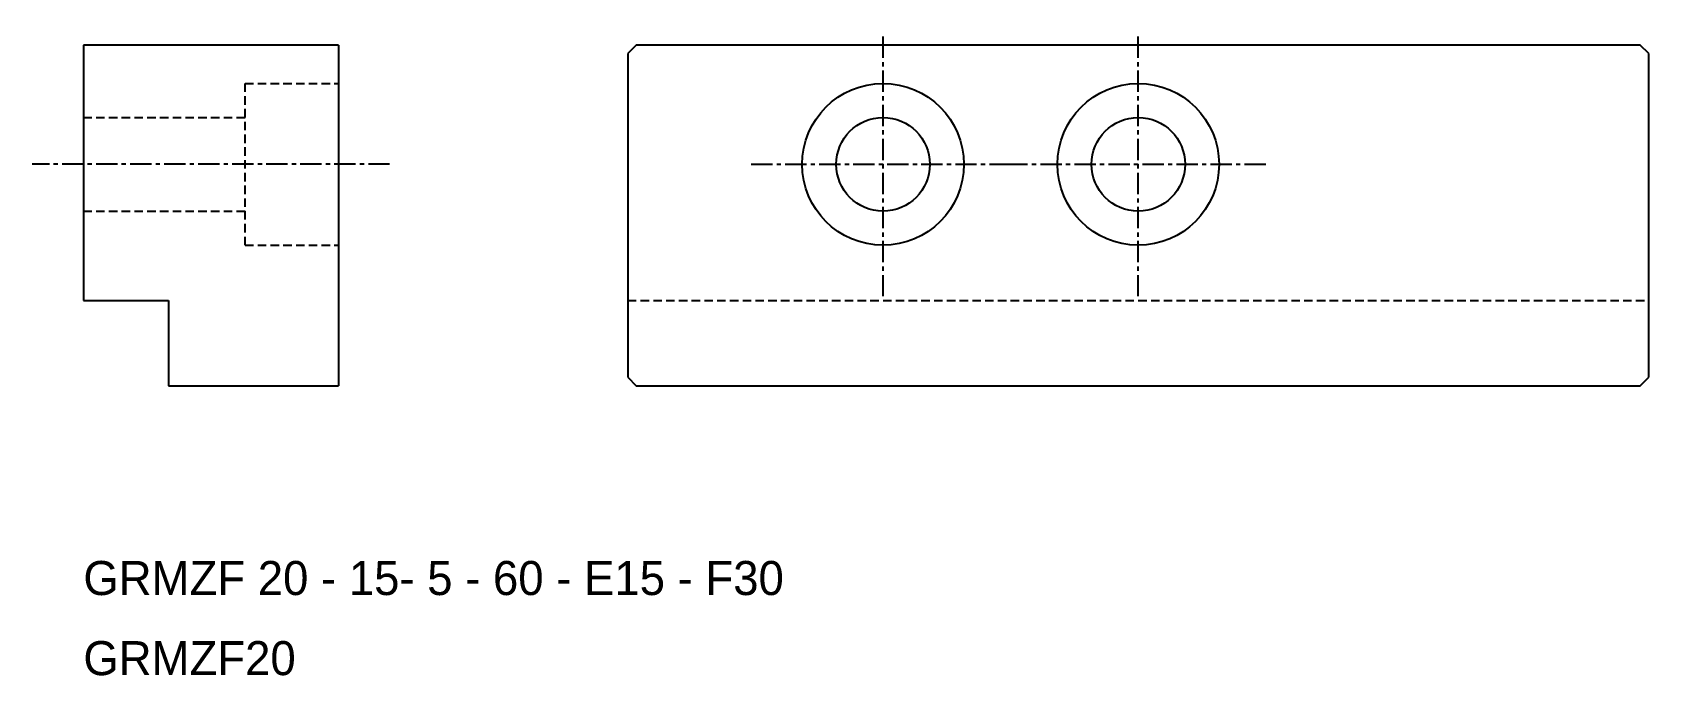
# Model space of a CAD drawing. Extents: x 7 to 102, y 10 to 47.7.
import ezdxf

# ---------------------------------------------------------------- set-up
doc = ezdxf.new("R2010")
doc.units = 0
doc.linetypes.add('CENTER', pattern=[2, 1.25, -0.25, 0.25, -0.25])
doc.linetypes.add('DASHED', pattern=[0.75, 0.5, -0.25])
doc.layers.get('0').update_dxf_attribs({"linetype": 'CONTINUOUS'})
doc.layers.add('CENTER', color=1, linetype='CENTER')

msp = doc.modelspace()

# ---------------------------------------------------------------- linework, layer by layer
at = {"color": 7, "linetype": 'CONTINUOUS'}
for p, q in [((25, 47), (10, 47)), ((10, 47), (10, 32)), ((25, 47), (25, 27)), ((42.5, 47), (42, 46.5)), ((101.5, 47), (42.5, 47)), ((102, 46.5), (101.5, 47)), ((42, 46.5), (42, 27.5)), ((102, 27.5), (102, 46.5)), ((10, 32), (15, 32)), ((15, 32), (15, 27)), ((15, 27), (25, 27)), ((42, 27.5), (42.5, 27)), ((42.5, 27), (101.5, 27)), ((101.5, 27), (102, 27.5))]:
    msp.add_line(p, q, dxfattribs=at)
at = {"color": 3, "linetype": 'DASHED'}
for p, q in [((19.5, 44.75), (25, 44.75)), ((19.5, 35.25), (19.5, 44.75)), ((10, 42.75), (19.5, 42.75)), ((10, 37.25), (19.5, 37.25)), ((19.5, 35.25), (25, 35.25)), ((42, 32), (102, 32))]:
    msp.add_line(p, q, dxfattribs=at)
at = {"color": 7, "linetype": 'CONTINUOUS'}
for centre, radius in [((57, 40), 4.75), ((57, 40), 4.75), ((72, 40), 4.75), ((72, 40), 4.75), ((57, 40), 2.75), ((57, 40), 2.75), ((72, 40), 2.75), ((72, 40), 2.75)]:
    msp.add_circle(centre, radius, dxfattribs=at)
at = {"layer": 'CENTER', "color": 1, "linetype": 'CENTER'}
for p, q in [((57, 32.25), (57, 47.75)), ((57, 32.25), (57, 47.75)), ((72, 32.25), (72, 47.75)), ((72, 32.25), (72, 47.75)), ((28, 40), (7, 40)), ((49.25, 40), (64.75, 40)), ((49.25, 40), (64.75, 40)), ((64.25, 40), (79.75, 40)), ((64.25, 40), (79.75, 40))]:
    msp.add_line(p, q, dxfattribs=at)

# ---------------------------------------------------------------- texts
at = {"color": 7, "linetype": 'CONTINUOUS'}
for s, p in [('GRMZF 20 - 15- 5 - 60 - E15 - F30', (10, 14.705)), ('GRMZF20', (10, 10))]:
    msp.add_text(s, height=2, dxfattribs=at).set_placement(p)

doc.saveas('drawing.dxf')
